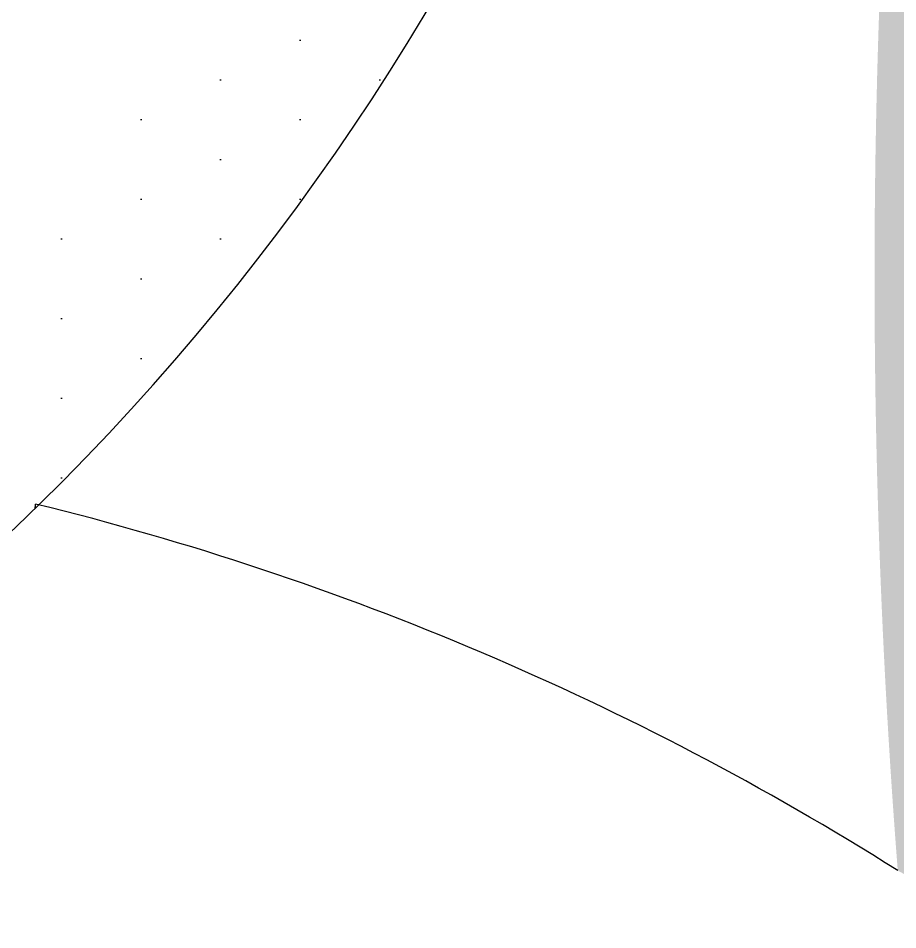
# Model space of a CAD drawing. Extents: x 3694 to 117786, y 20013 to 108631.
# Drawn here: x 83816.9 to 83940.5, y 30293.5 to 30421.5 of the extents above; entities that cross this region are included whole.
import ezdxf

# ---------------------------------------------------------------- set-up
doc = ezdxf.new("R2010")
doc.units = 0
doc.header["$LTSCALE"] = 1000
doc.header["$MEASUREMENT"] = 0
doc.layers.add('家具', color=253, linetype='Continuous')

msp = doc.modelspace()

# ---------------------------------------------------------------- hatches: boundary and pattern name
at = {"layer": '家具'}
h = msp.add_hatch(dxfattribs=at)
h.set_pattern_fill('DOTS', color=8, scale=335.2800000195158, angle=-90.0000000004169, style=0)
h.set_pattern_definition([(270, (111256.2397079756, 11180.68245890895), (20.9550000011435, -10.47750000076235), [0, -20.95500000121974])])
edge = h.paths.add_edge_path()
edge.add_spline(control_points=[(84027.15511742668, 30063.84951564836), (84028.97912367285, 30072.90548769323), (84030.76252983874, 30081.93599412007), (84036.19782185367, 30110.34287196791), (84039.63169860422, 30129.63373144667), (84045.57456561024, 30168.03593621969), (84048.03003279642, 30187.07571478691), (84052.62666024195, 30231.64739469883), (84054.50219399089, 30257.25210493359), (84059.26090707682, 30334.95599048382), (84061.28600784505, 30388.06087078954), (84068.19805183484, 30468.76317827896), (84071.1403265472, 30495.81551098994), (84077.21640674362, 30536.43465740776), (84079.51927136874, 30549.98101310478), (84084.80170846525, 30577.05204844833), (84087.80540463526, 30590.63939114895), (84095.16473866721, 30620.11476973094), (84099.59971871626, 30635.83967392898), (84107.30690558505, 30661.96974661946), (84110.51664513153, 30672.52040503118), (84113.69237292556, 30682.95887921815)], knot_values=[0.007594318894714291, 0.007594318894714291, 0.007594318894714291, 0.007594318894714291, 1.009331685129112, 1.009331685129112, 3.166903830014817, 3.166903830014817, 5.324475974900523, 5.324475974900523, 8.146713981276132, 8.146713981276132, 13.78698518195698, 13.78698518195698, 16.6071207822974, 16.6071207822974, 18.01718858246761, 18.01718858246761, 19.42725638263783, 19.42725638263783, 21.11840045899928, 21.11840045899928, 22.2881602581128, 22.2881602581128, 22.2881602581128, 22.2881602581128], degree=3, periodic=0)
edge.add_ellipse((82197.12121977049, 31244.76312479645), major_axis=(1412.244489370232, 1412.24448934968), ratio=0.9999999999999818, start_angle=-61.33743676422674, end_angle=-48.55714826964773)
edge.add_ellipse((82197.12121976868, 30996.93237551146), major_axis=(1412.244489349654, -1412.244489370206), ratio=0.9999999999999885, start_angle=48.5571482696466, end_angle=61.33743676426361)
edge.add_spline(control_points=[(84113.69237293181, 31558.73662106225), (84110.51664513799, 31569.17509524913), (84107.3069055916, 31579.72575366104), (84099.59971872343, 31605.85582635098), (84095.16473867482, 31621.58073054846), (84087.80540464369, 31651.05610912888), (84084.80170847401, 31664.64345182852), (84079.51927137827, 31691.71448716945), (84077.21640675348, 31705.26084286524), (84071.14032655783, 31745.87998927956), (84068.19805184573, 31772.93232198815), (84063.1088435566, 31832.35191666405), (84061.26726031283, 31864.61623504642), (84059.54576994648, 31896.48947440436)], knot_values=[0.007594318904541566, 0.007594318904541566, 0.007594318904541566, 0.007594318904541566, 1.177354118008585, 1.177354118008585, 2.868498194319651, 2.868498194319651, 4.278565994361959, 4.278565994361959, 5.688633794404266, 5.688633794404266, 8.508769394488882, 8.508769394488882, 11.91787256770212, 11.91787256770212, 11.91787256770212, 11.91787256770212], degree=3, periodic=0)
edge.add_ellipse((84053.77979636936, 31918.91794967945), major_axis=(16.37502602238737, 16.37502602214906), ratio=0.9999999999995666, start_angle=225.8035234418923, end_angle=239.417541532368, ccw=False)
edge.add_ellipse((83918.20968781575, 32282.87509823796), major_axis=(290.1065513958403, 290.1065513916184), ratio=0.9999999999994232, start_angle=234.5429178462428, end_angle=244.3434878472222, ccw=False)
edge.add_ellipse((84698.50685640321, 31759.47094113641), major_axis=(510.6161812611901, -510.6161812686211), ratio=0.9999999999999988, start_angle=215.5301837112753, end_angle=236.2784491778619)
edge.add_ellipse((88465.50364139216, 31287.66644057351), major_axis=(3173.045961268694, -3173.045961314871), ratio=1, start_angle=220.7753203818918, end_angle=231.6420249032678)
edge.add_ellipse((85006.45974289553, 30385.31873802359), major_axis=(756.0877006840558, 756.0877006730525), ratio=0.9999999999999949, start_angle=113.9930274311128, end_angle=139.4777875760855)
edge.add_ellipse((83926.80302405967, 30275.82137921937), major_axis=(20.77520892334281, -20.77520892364515), ratio=0.999999999999889, start_angle=29.349690518414718, end_angle=107.31395154978779, ccw=False)
edge.add_ellipse((83668.52300488591, 30519.22352959977), major_axis=(269.5263520541502, -269.5263520580726), ratio=0.9999999999999978, start_angle=326.06965526290503, end_angle=363.74867896470926, ccw=False)
edge.add_ellipse((83393.05868661722, 30299.26537327281), major_axis=(269.5447157622294, 269.5447157583069), ratio=0.9999999999729833, start_angle=289.4364312615882, end_angle=291.1525348597326, ccw=False)
edge.add_ellipse((83677.75923026488, 28632.01307467539), major_axis=(1063.437138946659, 1063.437138931183), ratio=0.9999999999999937, start_angle=35.30528515153998, end_angle=42.74492259143477, ccw=False)
edge.add_ellipse((83881.44646173222, 29903.69415923853), major_axis=(153.1024992126795, -153.1024992149076), ratio=0.999999999999859, start_angle=92.70420918075928, end_angle=121.7648417998393, ccw=False)
edge = h.paths.add_edge_path()
edge.add_ellipse((83967.43798243221, 29947.41788496872), major_axis=(59.6212863880511, 59.62128638718345), ratio=0.9999999999999157, start_angle=248.1334738211491, end_angle=277.7178630449272)
edge.add_ellipse((83918.64620866305, 29975.41144803368), major_axis=(99.19644208388807, 99.19644208244446), ratio=0.9999999999997502, start_angle=-79.30676778778508, end_angle=-64.31921627686972)
edge.add_ellipse((83793.84818723201, 31486.22295730763), major_axis=(1116.038544751136, -1116.038544767378), ratio=0.9999999999999984, start_angle=303.32411686118166, end_angle=324.37804893725087, ccw=False)
edge.add_spline(control_points=[(83474.4361509018, 29940.5645157935), (83474.2386856984, 29938.37796613926), (83473.38436068178, 29928.79117081313), (83472.7966154394, 29918.77873062686), (83471.94148317343, 29909.38010908476)], knot_values=[0, 0, 0, 0, 0.2418033642713523, 1.052830296575082, 1.052830296575082, 1.052830296575082, 1.052830296575082], degree=3, periodic=0)
edge.add_ellipse((83434.0292442984, 29912.68040538869), major_axis=(26.90938323546606, 26.90938323507446), ratio=0.9999999999999187, start_angle=238.7767705824798, end_angle=310.27284356007203, ccw=False)
edge.add_ellipse((83764.21182816158, 33919.22290212384), major_axis=(2868.19079716257, -2868.19079720431), ratio=0.999999999999999, start_angle=310.4593117003497, end_angle=318.3404531218047)
edge = h.paths.add_edge_path()
edge.add_ellipse((83967.43798244897, 32294.27761531368), major_axis=(59.62128638720404, -59.6212863880717), ratio=0.9999999999995934, start_angle=82.28213695507955, end_angle=111.8665261788591)
edge.add_ellipse((83764.21182812155, 28322.47259816152), major_axis=(2868.190797204475, 2868.190797162734), ratio=0.9999999999999925, start_angle=41.65954687821016, end_angle=49.54410408661445)
edge.add_ellipse((83433.85297564024, 32328.98011737374), major_axis=(26.90938323507334, -26.90938323546495), ratio=0.9999999999999033, start_angle=49.98346972011012, end_angle=121.3236457343994, ccw=False)
edge.add_spline(control_points=[(83471.7647325996, 32332.28594502531), (83472.10160479127, 32328.58941357072), (83472.37619424162, 32325.15364554651), (83472.62261993198, 32321.89144896292)], knot_values=[0, 0, 0, 0, 0.3189857557440551, 0.3189857557440551, 0.3189857557440551, 0.3189857557440551], degree=3, periodic=0)
edge.add_ellipse((83902.11064115842, 28776.02485493893), major_axis=(2525.631590593394, -2525.631590630149), ratio=0.9999999999999991, start_angle=132.8754075785099, end_angle=141.9062269296692, ccw=False)
edge = h.paths.add_edge_path()
edge.add_ellipse((83753.5508665897, 31858.42556464603), major_axis=(221.1621733467877, -221.1621733500064), ratio=0.9999999999999994, start_angle=219.8560000035077, end_angle=290.9319768433341)
edge.add_ellipse((83844.27380604482, 31598.98349199237), major_axis=(155.4479335059184, -155.4479335081807), ratio=0.9999999999999929, start_angle=231.8281592482279, end_angle=294.8810682384705)
edge.add_ellipse((83220.82232209203, 31223.88327474505), major_axis=(405.3237388022998, 405.3237387964011), ratio=0.9999999999999992, start_angle=285.52623263396157, end_angle=332.11357467867344, ccw=False)
edge.add_ellipse((83930.83496040059, 30642.74064309393), major_axis=(258.8230775317033, 258.8230775279367), ratio=0.9999999999999818, start_angle=80.19826500577827, end_angle=130.5062586859865)
edge.add_ellipse((83656.38910223376, 30409.27637132816), major_axis=(196.0891473893851, -196.0891473922387), ratio=0.9999999999999981, start_angle=154.0384846775883, end_angle=216.6923729745889)
edge.add_ellipse((83742.31999035792, 29953.04518182699), major_axis=(433.6778078819464, 433.6778078756351), ratio=0.999999999999949, start_angle=80.98112304628877, end_angle=109.8781780001218)
edge.add_ellipse((98874.49023999237, 31069.66315227786), major_axis=(11109.22604682503, 11109.22604666336), ratio=0.9999999999995928, start_angle=138.1241672681158, end_angle=138.7143909774701)
edge.add_spline(control_points=[(83196.67458397562, 30051.86996501972), (83203.70190761602, 30051.42830050935), (83210.84735139846, 30051.32810774105), (83218.35348012175, 30051.60857363947)], knot_values=[2.293510373809953, 2.293510373809953, 2.293510373809953, 2.293510373809953, 2.979732802934619, 2.979732802934619, 2.979732802934619, 2.979732802934619], degree=3, periodic=0)
edge.add_spline(control_points=[(83218.35348012175, 30051.60857363947), (83222.57265282645, 30051.76622268945), (83233.92762974976, 30052.49451053924), (83249.9028957067, 30054.55284509757), (83246.24242323764, 30068.29956438962), (83249.98165012314, 30072.0753370373), (83252.75826761083, 30073.65261044333)], knot_values=[2.979732802934619, 2.979732802934619, 2.979732802934619, 2.979732802934619, 3.36545639614831, 3.990521829336836, 4.278466320926378, 4.605763273049225, 4.605763273049225, 4.605763273049225, 4.605763273049225], degree=3, periodic=0)
edge.add_spline(control_points=[(83252.75826761083, 30073.65261044333), (83255.54464780063, 30075.23542960778), (83259.12399357097, 30076.38384293904), (83262.70333934149, 30077.53225627031)], knot_values=[4.605763273049225, 4.605763273049225, 4.605763273049225, 4.605763273049225, 4.934211014792284, 4.934211014792284, 4.934211014792284, 4.934211014792284], degree=3, periodic=0)
edge.add_ellipse((83677.75923026488, 28632.01307467539), major_axis=(1063.437138946965, 1063.437138931489), ratio=0.9999999999998375, start_angle=52.795632896919415, end_angle=61.02050574382298, ccw=False)
edge.add_ellipse((83606.43853596541, 30391.82192870189), major_axis=(212.5834902204784, 212.5834902173847), ratio=0.9999999999999212, start_angle=165.6335501199894, end_angle=198.8130742464472, ccw=False)
edge.add_ellipse((83606.53529219133, 30073.20208772484), major_axis=(217.1797520395243, -217.1797520426849), ratio=0.9999999999998674, start_angle=151.0252170128921, end_angle=192.4102655699839, ccw=False)
edge.add_ellipse((83958.57061230812, 30199.8162238651), major_axis=(331.0872910126342, -331.0872910174525), ratio=0.9999999999999813, start_angle=177.8463850309959, end_angle=203.8962665094932, ccw=False)
edge.add_ellipse((83391.45132926984, 30184.46120221519), major_axis=(308.6143108828238, 308.6143108783327), ratio=0.99999999999966, start_angle=2.0533838449994732, end_angle=10.260448050109005, ccw=False)
edge.add_spline(control_points=[(83688.80962410086, 30503.93519216686), (83697.76162831933, 30496.88594257535), (83720.20407128055, 30479.21365623382), (83710.42763319172, 30542.4570108064), (83733.44099475267, 30577.51144562587), (83760.66692495726, 30637.11177086852), (83728.07013237603, 30702.74252196374), (83747.31235151888, 30784.50807644733), (83763.24835103104, 30871.3387227628), (83822.93104365663, 30907.47544095397), (83831.5542470285, 30963.01912850196), (83864.4119503361, 30951.19898152208), (83865.89797450964, 30968.36456537583), (83866.57851991047, 30977.30063957456)], knot_values=[28.72622828787619, 28.72622828787619, 28.72622828787619, 28.72622828787619, 29.65137003608691, 31.04553471454428, 32.97090723718488, 34.80045963000916, 37.53798117998499, 40.13244696109814, 43.73799823656201, 46.29924793153518, 47.53881564063179, 48.20545028199999, 48.98405692497199, 48.98405692497199, 48.98405692497199, 48.98405692550385], degree=3, periodic=0)
edge.add_ellipse((77579.6898859512, 31139.0403968073), major_axis=(4446.972478297195, 4446.972478232476), ratio=0.9999999999999976, start_angle=-46.47369586912973, end_angle=-42.84626635100496)
edge.add_spline(control_points=[(83864.21607810677, 31375.38545175377), (83862.81395455799, 31389.27132053718), (83859.6371019301, 31413.7790503848), (83816.06914233156, 31444.79300325448), (83795.3408773722, 31513.37248249469), (83759.8912261637, 31577.01717162506), (83771.15279836346, 31648.50423551207), (83734.39387655049, 31671.15767597621), (83702.0344097513, 31758.01166092785), (83701.46360967551, 31736.77296732064)], knot_values=[0, 0, 0, 1.163513729807164e-12, 1.426783815582302, 2.507845637052222, 5.446644405802077, 8.794161911986935, 10.36550993041577, 12.19506232323765, 14.47634677036475, 14.47634677036475, 14.47634677036475, 14.47634677036475], degree=3, periodic=0)
edge.add_ellipse((84094.56320862369, 31991.15514800607), major_axis=(331.0872910126524, -331.0872910174706), ratio=0.9999999999999547, start_angle=233.1899730444863, end_angle=257.9076692015958, ccw=False)
edge.add_ellipse((83779.72798511799, 32193.24123886909), major_axis=(217.1797520395305, -217.179752042691), ratio=0.9999999999999556, start_angle=244.6759739839959, end_angle=286.0610225410798, ccw=False)
edge.add_ellipse((83708.42717162543, 31882.70169803538), major_axis=(212.5834902213945, 212.5834902183008), ratio=0.9999999999956851, start_angle=85.14470269029368, end_angle=91.45268943398088, ccw=False)
edge.add_ellipse((83674.22219581134, 33494.59638257384), major_axis=(983.7752406303243, 983.7752406160079), ratio=0.9999999999998531, start_angle=208.0880272447276, end_angle=218.4118439115923, ccw=False)
edge.add_spline(control_points=[(83269.4992919237, 32163.49652937126), (83263.98926071734, 32165.30407445101), (83258.47922951086, 32167.11161953051), (83255.89064627368, 32170.49494394559)], knot_values=[4.42752981046754, 4.42752981046754, 4.42752981046754, 4.42752981046754, 4.934211014792284, 4.934211014792284, 4.934211014792284, 4.934211014792284], degree=3, periodic=0)
edge.add_ellipse((83748.31931969017, 32290.21585165175), major_axis=(358.3427787335385, -358.3427787387537), ratio=0.999999999999975, start_angle=238.6648212037559, end_angle=277.816367146285)
h = msp.add_hatch(dxfattribs=at)
h.set_pattern_fill('DOTS', color=8, scale=178.8160000104085, angle=-90.0000000004169, style=0)
h.set_pattern_definition([(90, (99827.03684580437, 40884.77760019903), (11.17600000069119, 5.588000000243943), [0, -11.17600000065053])])
edge = h.paths.add_edge_path(flags=17)
edge.add_ellipse((83919.17419516394, 30580.72069023791), major_axis=(23.25952561871671, -23.2595256190552), ratio=0.9999999999999566, start_angle=197.4293742980922, end_angle=247.2256321012528)
edge.add_ellipse((83812.21124108174, 30531.90675167726), major_axis=(59.904649167237, 59.90464916636522), ratio=0.9999999999999393, start_angle=-19.5751923782937, end_angle=24.16555291353093)
edge.add_ellipse((83854.27843657587, 30566.04156581144), major_axis=(32.94986328230103, 32.94986328182152), ratio=0.9999999999999538, start_angle=-5.078446253501681, end_angle=59.84114380388081, ccw=False)
edge = h.paths.add_edge_path(flags=17)
edge.add_ellipse((83163.75704085657, 30665.53658972289), major_axis=(481.3748926455798, -481.3748926525853), ratio=0.9999999999980935, start_angle=400.4122738737361, end_angle=401.14692602743605, ccw=False)
edge.add_ellipse((83788.66361781076, 30599.70835386248), major_axis=(38.80003682615098, -38.80003682671563), ratio=0.9999999999998465, start_angle=56.96626177507412, end_angle=128.4606080737423)
edge.add_ellipse((83796.77648484954, 30675.53518460412), major_axis=(15.12758440150134, -15.12758440172149), ratio=0.9999999999999712, start_angle=310.0022228544645, end_angle=447.0101969954212)
edge.add_ellipse((83752.22458916833, 30622.11157614165), major_axis=(64.19840911879201, -64.19840911972629), ratio=0.9999999999999993, start_angle=43.53494098790259, end_angle=93.25647343301858, ccw=False)
edge = h.paths.add_edge_path()
edge.add_ellipse((83580.18283011057, 30597.60968812413), major_axis=(242.0371122325541, 242.0371122290318), ratio=0.9999999999999936, start_angle=258.5394166081302, end_angle=308.1497845990816, ccw=False)
edge.add_spline(control_points=[(83769.30285520908, 30312.30714081546), (83761.36164748919, 30305.7257152477), (83751.25523110869, 30297.34983219422), (83742.66776385761, 30302.97867593136), (83740.944754142, 30304.56856041494)], knot_values=[0, 0, 0, 0, 1.42238482592121, 1.810204922351612, 1.810204922351612, 1.810204922351612, 1.810204922351612], degree=3, periodic=0)
edge.add_ellipse((83163.75704087263, 30665.53658971816), major_axis=(481.3748926365894, -481.3748926435948), ratio=0.9999999999984875, start_angle=12.9785078464626, end_angle=17.57136510295455)
edge.add_ellipse((83606.79391079133, 30611.58797402), major_axis=(216.1019309929251, -216.10193099607), ratio=0.9999999999999805, start_angle=346.8345493291795, end_angle=397.9332034731351)
edge.add_ellipse((83452.8258495396, 30676.44200364913), major_axis=(331.3486877307118, -331.3486877355338), ratio=0.9999999999999989, start_angle=32.37103093941994, end_angle=75.25655211311418)
edge.add_ellipse((82863.17626978274, 30817.27515258704), major_axis=(706.3772336419537, 706.3772336316739), ratio=0.9999999999997193, start_angle=-39.52687022804582, end_angle=-36.92237628317469)
edge.add_spline(control_points=[(83852.23337975724, 30957.64475617141), (83855.95283407386, 30957.80998533812), (83867.22988482236, 30955.64970532113), (83870.12077772139, 30943.95705399555), (83872.07238671699, 30936.06347775233)], knot_values=[0, 0, 0, 0, 0.5819764206049407, 1.791185280154921, 1.791185280154921, 1.791185280154921, 1.791185280154921], degree=3, periodic=0)
edge.add_ellipse((83422.23205897101, 30686.50987398993), major_axis=(363.7535715381587, -363.7535715434523), ratio=0.9999999999999993, start_angle=390.3935585979345, end_angle=434.019778702312, ccw=False)
edge = h.paths.add_edge_path()
edge.add_spline(control_points=[(83828.27900084098, 30937.98963903839), (83832.15863116404, 30944.9949617565), (83837.55144093653, 30954.73258355781), (83849.04813677039, 30957.50325825284), (83852.23337975724, 30957.64475617141)], knot_values=[1.791185280154921, 1.791185280154921, 1.791185280154921, 1.791185280154921, 3.069002213139684, 3.567391534373676, 3.567391534373676, 3.567391534373676, 3.567391534373676], degree=3, periodic=0)
edge.add_ellipse((82863.17626978274, 30817.27515258678), major_axis=(706.3772336421976, 706.3772336319176), ratio=0.999999999999922, start_angle=320.47312977196174, end_angle=323.0776237168323, ccw=False)
edge.add_ellipse((84163.12516639534, 30658.29685382225), major_axis=(281.0686011704061, 281.0686011663158), ratio=0.9999999999999806, start_angle=95.23358330781208, end_angle=138.9317992611657)
edge.add_ellipse((84169.12655720544, 30493.54676055024), major_axis=(300.7962628500186, -300.7962628543961), ratio=0.9999999999999956, start_angle=206.1422413992029, end_angle=244.4432589827649)
edge.add_ellipse((83163.75704087263, 30665.53658971816), major_axis=(481.3748926365481, -481.3748926435531), ratio=0.999999999997209, start_angle=372.9785078464747, end_angle=377.5713651029771, ccw=False)
edge.add_spline(control_points=[(83740.944754142, 30304.56856041494), (83738.32992694083, 30306.98135771771), (83731.2022829289, 30316.99910742217), (83728.07591740064, 30326.82818275806), (83725.97851335838, 30333.42227489366)], knot_values=[1.810204922351612, 1.810204922351612, 1.810204922351612, 1.810204922351612, 2.398757922429805, 3.598446597238173, 3.598446597238173, 3.598446597238173, 3.598446597238173], degree=3, periodic=0)
edge.add_ellipse((84096.28077955298, 30451.42514902838), major_axis=(274.8167086033964, 274.8167085993969), ratio=0.9999999999999986, start_angle=107.85150721330089, end_angle=152.6753304847041, ccw=False)
edge.add_ellipse((84040.73313160012, 30720.11018314488), major_axis=(215.1838922624662, 215.1838922593347), ratio=0.9999999999999896, start_angle=89.27769578140129, end_angle=152.4675057723358, ccw=False)

# ---------------------------------------------------------------- linework, layer by layer
for centre, radius, start, end in [((83163.75704087263, 30665.53658971822, 1.41431932393393e-09), 680.7669017576027, 327.9785078460968, 356.4934784527854), ((83580.18283011057, 30597.60968812416, 1.41431932393393e-09), 342.2921667144051, 303.5394166073645, 353.1497845983647), ((83721.48270069927, 29954.88681396558, 1.41431932393393e-09), 410.2726195139435, 57.74275170697275, 76.19494111883007)]:
    msp.add_arc(centre, radius, start, end, dxfattribs=at)
at = {"layer": '家具', "color": 8}
msp.add_arc((77579.68988595088, 31139.0403968074, 1.41431932393393e-09), 6288.968790262188, 352.8171504970492, 352.8228132616764, dxfattribs=at)

doc.saveas('drawing.dxf')
